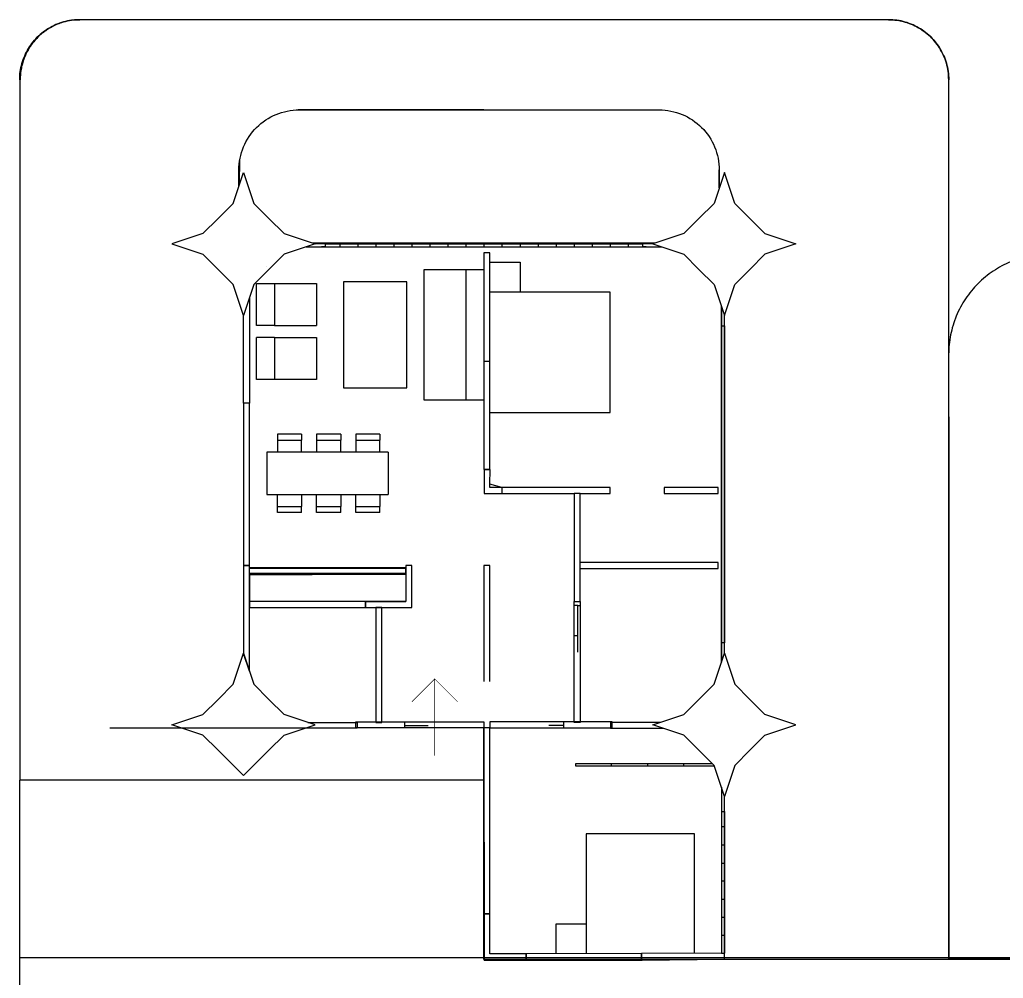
# Model space of a CAD drawing. Header units: millimetres. Extents: x -79796 to 428529, y -36333 to 94467.
# Drawn here: x 45274 to 61637, y 17789 to 33739 of the extents above; entities that cross this region are included whole.
import ezdxf

# ---------------------------------------------------------------- set-up
doc = ezdxf.new("R2010")
doc.units = ezdxf.units.MM
for name, color, linetype in [('Default', 7, 'Continuous'), ('Make2D$Visible$ClippingPlaneIntersections$Default', 7, 'Continuous'), ('Make2D$Visible$Curves$Default', 7, 'Continuous')]:
    doc.layers.add(name, color=color, linetype=linetype)
for name, color, linetype, true_color in [('floors', 3, 'Continuous', 0x00ff00), ('Make2D$Visible$ClippingPlaneIntersections$columns', 1, 'Continuous', 0xff0000), ('Make2D$Visible$ClippingPlaneIntersections$glasses', 4, 'Continuous', 0x00ffff), ('Make2D$Visible$Curves$balconies', 2, 'Continuous', 0xffff00), ('Make2D$Visible$Curves$columns', 1, 'Continuous', 0xff0000), ('Make2D$Visible$Curves$floors', 3, 'Continuous', 0x00ff00), ('Make2D$Visible$Curves$glasses', 4, 'Continuous', 0x00ffff), ('slabs', 5, 'Continuous', 0x0000ff)]:
    doc.layers.add(name, color=color, linetype=linetype, true_color=true_color)

# ---------------------------------------------------------------- blocks, each defined once
blk = doc.blocks.new('SLAB NEW 1-flat-1-flat-1')
blk.add_line((956794, -1499480), (956792, -1495617))
blk.add_lwpolyline([(963523, -1483835), (950035, -1483836)])
at = {"layer": 'Default'}
blk.add_lwpolyline([(963523, -1483835), (963558, -1483836), (963593, -1483838), (963628, -1483841), (963663, -1483845), (963697, -1483851), (963731, -1483857), (963765, -1483865), (963799, -1483874), (963832, -1483884), (963865, -1483896), (963898, -1483908), (963930, -1483922), (963962, -1483937), (963993, -1483952), (964023, -1483969), (964053, -1483987), (964083, -1484006), (964111, -1484026), (964139, -1484047), (964166, -1484069), (964193, -1484092), (964218, -1484116), (964243, -1484141), (964267, -1484166), (964289, -1484193), (964311, -1484220), (964332, -1484248), (964352, -1484276), (964371, -1484306), (964389, -1484335), (964406, -1484366), (964422, -1484397), (964437, -1484429), (964451, -1484461), (964463, -1484493), (964474, -1484526), (964485, -1484560), (964494, -1484594), (964502, -1484628), (964508, -1484662), (964514, -1484696), (964518, -1484731), (964521, -1484766), (964523, -1484801), (964523, -1484835)], dxfattribs=at)
at = {"layer": 'slabs'}
for points in [[(950069, -1483835), (950035, -1483836), (950001, -1483838), (949967, -1483841), (949933, -1483845), (949899, -1483850), (949866, -1483856), (949833, -1483864), (949800, -1483872), (949767, -1483882), (949734, -1483893), (949702, -1483905), (949671, -1483918), (949640, -1483932), (949609, -1483947), (949579, -1483964), (949550, -1483981), (949521, -1483999), (949493, -1484018), (949465, -1484038), (949438, -1484060), (949412, -1484082), (949387, -1484104), (949362, -1484128), (949338, -1484153), (949316, -1484178), (949294, -1484204), (949272, -1484231), (949252, -1484259), (949233, -1484287), (949215, -1484316), (949198, -1484345), (949181, -1484375), (949166, -1484406), (949152, -1484437), (949139, -1484468), (949127, -1484500), (949116, -1484533), (949106, -1484566), (949098, -1484599), (949090, -1484632), (949084, -1484665), (949079, -1484699), (949075, -1484733), (949072, -1484767), (949070, -1484801), (949069, -1484835)], [(949362, -1484128), (949362, -1484128)], [(949069, -1484835), (949070, -1496486)], [(964523, -1499467), (964523, -1484835)], [(956792, -1496486), (949070, -1496486)], [(956792, -1499467), (964523, -1499467)]]:
    blk.add_lwpolyline(points, dxfattribs=at)
blk = doc.blocks.new('3B4P NEW-flat-1-flat-1')
for p, q in [((952757, -1483836), (952757, -1483835)), ((960706, -1483836), (960706, -1483835)), ((956792, -1485336), (959706, -1485336)), ((952727, -1486571), (952732, -1486162)), ((960706, -1486635), (960706, -1486336)), ((956792, -1495617), (950570, -1495625)), ((953806, -1495625), (950570, -1495625)), ((952706, -1495625), (950570, -1495625)), ((950570, -1495625), (950570, -1495625)), ((961027, -1499471), (956794, -1499480))]:
    blk.add_line(p, q)
blk.add_lwpolyline([(952716, -1486604), (952716, -1486336, -0.414214), (953716, -1485336), (959706, -1485336, -0.414214), (960706, -1486336), (960706, -1486635)], format="xyb")
for points in [[(956792, -1485336), (953702, -1485336)], [(959642, -1487554), (953941, -1487554)]]:
    blk.add_lwpolyline(points)
at = {"linetype": 'Continuous', "const_width": 10}
for points in [[(955974, -1494803), (955595, -1495183)], [(955974, -1496083), (955974, -1494803), (956354, -1495183)]]:
    blk.add_lwpolyline(points, dxfattribs=at)
at = {"layer": 'floors'}
for points in [[(956793, -1497519), (956793, -1498665)], [(956793, -1497519), (956793, -1498665)], [(956793, -1497548), (956793, -1497548)]]:
    blk.add_lwpolyline(points, dxfattribs=at)
at = {"layer": 'Make2D$Visible$ClippingPlaneIntersections$columns'}
for p, q in [((952620, -1486892), (952792, -1486377)), ((952792, -1486377), (952963, -1486892)), ((960792, -1486377), (960620, -1486892)), ((960963, -1486892), (960792, -1486377)), ((952620, -1486892), (952369, -1487144)), ((952963, -1486892), (953215, -1487144)), ((960620, -1486892), (960369, -1487144)), ((960963, -1486892), (961215, -1487144)), ((952117, -1487395), (952369, -1487144)), ((953467, -1487395), (953215, -1487144)), ((960117, -1487395), (960369, -1487144)), ((961467, -1487395), (961215, -1487144)), ((952117, -1487395), (951602, -1487567)), ((953467, -1487395), (953982, -1487567)), ((960117, -1487395), (959602, -1487567)), ((961467, -1487395), (961982, -1487567)), ((951602, -1487567), (952117, -1487739)), ((953982, -1487567), (953467, -1487739)), ((959750, -1487616), (960117, -1487739)), ((961982, -1487567), (961467, -1487739)), ((952117, -1487739), (952369, -1487990)), ((953467, -1487739), (953215, -1487990)), ((960117, -1487739), (960369, -1487990)), ((961467, -1487739), (961215, -1487990)), ((952620, -1488242), (952369, -1487990)), ((952963, -1488242), (953215, -1487990)), ((960620, -1488242), (960369, -1487990)), ((960963, -1488242), (961215, -1487990)), ((952792, -1488757), (952620, -1488242)), ((952963, -1488242), (952792, -1488757)), ((960620, -1488242), (960792, -1488757)), ((960792, -1488757), (960963, -1488242)), ((952620, -1494892), (952792, -1494377)), ((952792, -1494377), (952963, -1494892)), ((960620, -1494892), (960792, -1494377)), ((960792, -1494377), (960963, -1494892)), ((952620, -1494892), (952369, -1495144)), ((952963, -1494892), (953215, -1495144)), ((960620, -1494892), (960369, -1495144)), ((960963, -1494892), (961215, -1495144)), ((952117, -1495395), (952369, -1495144)), ((953467, -1495395), (953215, -1495144)), ((960117, -1495395), (960369, -1495144)), ((961467, -1495395), (961215, -1495144)), ((951602, -1495567), (952117, -1495395)), ((953982, -1495567), (953467, -1495395)), ((959602, -1495567), (960117, -1495395)), ((961982, -1495567), (961467, -1495395)), ((952117, -1495739), (951602, -1495567)), ((953467, -1495739), (953982, -1495567)), ((960117, -1495739), (959602, -1495567)), ((961467, -1495739), (961982, -1495567)), ((952117, -1495739), (952369, -1495990)), ((953467, -1495739), (953215, -1495990)), ((960117, -1495739), (960369, -1495990)), ((961467, -1495739), (961215, -1495990)), ((952792, -1496413), (952369, -1495990)), ((953215, -1495990), (952792, -1496413)), ((960620, -1496242), (960369, -1495990)), ((960963, -1496242), (961215, -1495990)), ((960792, -1496757), (960620, -1496242)), ((960963, -1496242), (960792, -1496757))]:
    blk.add_line(p, q, dxfattribs=at)
at = {"layer": 'Make2D$Visible$ClippingPlaneIntersections$Default'}
for p, q in [((953832, -1487617), (954155, -1487617)), ((954092, -1487567), (953982, -1487567)), ((954155, -1487567), (954092, -1487567)), ((954155, -1487617), (954155, -1487567)), ((956792, -1487717), (956792, -1489517)), ((956892, -1487717), (956792, -1487717)), ((956892, -1489517), (956892, -1487717)), ((959602, -1487567), (959429, -1487567)), ((959429, -1487567), (959429, -1487616)), ((959429, -1487616), (959750, -1487616)), ((959602, -1487567), (959750, -1487616)), ((960742, -1488607), (960742, -1488930)), ((960792, -1488930), (960792, -1488757)), ((960742, -1488930), (960792, -1488930)), ((956792, -1489517), (956892, -1489517)), ((956792, -1489517), (956792, -1491318)), ((956892, -1491318), (956892, -1489517)), ((956792, -1491318), (956892, -1491318)), ((956893, -1491317), (956793, -1491318)), ((956793, -1491318), (956794, -1491717)), ((956892, -1491562), (956893, -1491317)), ((957089, -1491617), (956892, -1491562)), ((957089, -1491617), (957089, -1491717)), ((958889, -1491617), (957089, -1491617)), ((958889, -1491717), (958889, -1491617)), ((960691, -1491617), (959790, -1491617)), ((959790, -1491617), (959790, -1491717)), ((960691, -1491717), (960691, -1491617)), ((956794, -1491717), (957089, -1491717)), ((957089, -1491717), (958292, -1491717)), ((958292, -1491717), (958292, -1493517)), ((958392, -1491717), (958292, -1491717)), ((958392, -1491717), (958889, -1491717)), ((958392, -1493517), (958392, -1491717)), ((959790, -1491717), (960691, -1491717)), ((952791, -1492917), (952792, -1494378)), ((952892, -1492917), (952791, -1492917)), ((952892, -1494677), (952892, -1492917)), ((955492, -1492917), (955492, -1493517)), ((955592, -1492917), (955492, -1492917)), ((955592, -1493615), (955592, -1492917)), ((956792, -1492917), (956792, -1494848)), ((956892, -1492917), (956792, -1492917)), ((956892, -1494848), (956892, -1492917)), ((960690, -1492867), (958392, -1492867)), ((960690, -1492967), (960690, -1492867)), ((953412, -1493047), (952892, -1493047)), ((952892, -1493067), (953412, -1493067)), ((952892, -1493067), (952892, -1493517)), ((953932, -1493047), (953412, -1493047)), ((953412, -1493047), (953412, -1493067)), ((953412, -1493067), (953932, -1493067)), ((954452, -1493047), (953932, -1493047)), ((953932, -1493047), (953932, -1493067)), ((955492, -1493067), (953932, -1493067)), ((954972, -1493047), (954452, -1493047)), ((954452, -1493047), (954452, -1493067)), ((955492, -1493047), (954972, -1493047)), ((958392, -1492967), (960690, -1492967)), ((952892, -1493517), (952892, -1493617)), ((952892, -1493517), (952892, -1493517)), ((954823, -1493517), (952892, -1493517)), ((954823, -1493517), (954823, -1493617)), ((955492, -1493517), (954823, -1493517)), ((954823, -1493517), (955492, -1493517)), ((954823, -1493617), (954823, -1493517)), ((958292, -1495529), (958292, -1493517)), ((958292, -1493517), (958392, -1493517)), ((958392, -1493517), (958392, -1495529)), ((952892, -1493617), (954823, -1493617)), ((954823, -1493617), (955592, -1493615)), ((954992, -1493617), (954992, -1495529)), ((955092, -1493617), (954992, -1493617)), ((955092, -1495529), (955092, -1493617)), ((960792, -1494204), (960742, -1494204)), ((960742, -1494204), (960743, -1494525)), ((960792, -1494377), (960792, -1494204)), ((952892, -1494677), (952792, -1494378)), ((953863, -1495527), (954685, -1495529)), ((954661, -1495517), (956792, -1495517)), ((954661, -1495617), (954661, -1495517)), ((954685, -1495529), (954685, -1495625)), ((954992, -1495529), (955092, -1495529)), ((956792, -1495517), (956792, -1495617)), ((956892, -1495517), (956892, -1495617)), ((958923, -1495517), (956892, -1495517)), ((958392, -1495529), (958292, -1495529)), ((959721, -1495527), (958899, -1495529)), ((958899, -1495529), (958899, -1495625)), ((958923, -1495617), (958923, -1495517)), ((954685, -1495625), (953806, -1495625)), ((956792, -1495617), (954661, -1495617)), ((956792, -1495617), (956792, -1498711)), ((956792, -1495617), (956792, -1495617)), ((956892, -1495617), (956792, -1495617)), ((956892, -1495617), (958923, -1495617)), ((956892, -1498711), (956892, -1495617)), ((958899, -1495625), (959778, -1495625)), ((958316, -1496217), (958316, -1496247)), ((958916, -1496217), (958316, -1496217)), ((958916, -1496247), (958916, -1496217)), ((959516, -1496217), (958916, -1496217)), ((959516, -1496247), (959516, -1496217)), ((960116, -1496217), (959516, -1496217)), ((960116, -1496247), (960116, -1496217)), ((960596, -1496217), (960116, -1496217)), ((958316, -1496247), (958916, -1496247)), ((958916, -1496247), (959516, -1496247)), ((959516, -1496247), (960116, -1496247)), ((960116, -1496247), (960622, -1496247)), ((956892, -1498711), (956792, -1498711)), ((956792, -1498711), (956794, -1499480)), ((956792, -1498711), (956892, -1498711)), ((956892, -1499380), (956892, -1498711)), ((956794, -1499480), (957492, -1499480)), ((957492, -1499380), (956892, -1499380)), ((959415, -1499373), (957492, -1499380)), ((957492, -1499480), (957492, -1499380)), ((957492, -1499380), (957492, -1499480)), ((957492, -1499480), (959415, -1499473)), ((960792, -1499367), (959415, -1499373)), ((959415, -1499373), (959415, -1499473)), ((959415, -1499473), (959415, -1499373)), ((959415, -1499473), (960792, -1499467)), ((960792, -1499467), (960792, -1499367))]:
    blk.add_line(p, q, dxfattribs=at)
at = {"layer": 'Make2D$Visible$ClippingPlaneIntersections$glasses'}
for p, q in [((954155, -1487567), (954392, -1487567)), ((954155, -1487567), (954155, -1487567)), ((954155, -1487617), (954155, -1487617)), ((954155, -1487617), (954392, -1487617)), ((954392, -1487567), (954692, -1487567)), ((954392, -1487617), (954692, -1487617)), ((954692, -1487567), (954992, -1487567)), ((954692, -1487617), (954992, -1487617)), ((954992, -1487567), (955292, -1487567)), ((954992, -1487617), (955292, -1487617)), ((955292, -1487567), (955592, -1487567)), ((955292, -1487617), (955592, -1487617)), ((955592, -1487567), (955892, -1487567)), ((955592, -1487617), (955892, -1487617)), ((955892, -1487567), (956192, -1487567)), ((955892, -1487617), (956192, -1487617)), ((956192, -1487567), (956492, -1487567)), ((956192, -1487617), (956492, -1487617)), ((956492, -1487567), (956792, -1487567)), ((956492, -1487617), (956792, -1487617)), ((956792, -1487567), (957092, -1487566)), ((956792, -1487617), (957092, -1487616)), ((957092, -1487566), (957392, -1487566)), ((957092, -1487616), (957392, -1487616)), ((957392, -1487566), (957692, -1487566)), ((957392, -1487616), (957692, -1487616)), ((957692, -1487566), (957992, -1487566)), ((957692, -1487616), (957992, -1487616)), ((957992, -1487566), (958292, -1487566)), ((957992, -1487616), (958292, -1487616)), ((958292, -1487566), (958592, -1487566)), ((958292, -1487616), (958592, -1487616)), ((958592, -1487566), (958892, -1487566)), ((958592, -1487616), (958892, -1487616)), ((958892, -1487566), (959192, -1487566)), ((958892, -1487616), (959192, -1487616)), ((959192, -1487566), (959429, -1487566)), ((959192, -1487616), (959429, -1487616)), ((959429, -1487567), (959429, -1487566)), ((959429, -1487616), (959429, -1487616)), ((952892, -1488457), (952792, -1488756)), ((952892, -1488457), (952892, -1490217)), ((952791, -1490217), (952792, -1488756)), ((960742, -1488930), (960742, -1488930)), ((960742, -1488930), (960742, -1489167)), ((960792, -1488930), (960792, -1489167)), ((960792, -1488930), (960792, -1488930)), ((960742, -1489167), (960742, -1489467)), ((960792, -1489167), (960792, -1489467)), ((960742, -1489467), (960742, -1489767)), ((960792, -1489467), (960792, -1489767)), ((960742, -1489767), (960742, -1490067)), ((960792, -1489767), (960792, -1490067)), ((960742, -1490067), (960742, -1490367)), ((960792, -1490067), (960792, -1490367)), ((952892, -1490217), (952791, -1490217)), ((952892, -1490217), (952791, -1490217)), ((952791, -1490217), (952791, -1492917)), ((952892, -1492917), (952892, -1490217)), ((960742, -1490367), (960742, -1490667)), ((960792, -1490367), (960792, -1490667)), ((960742, -1490667), (960742, -1490967)), ((960792, -1490667), (960792, -1490967)), ((960742, -1490967), (960742, -1491267)), ((960792, -1490967), (960792, -1491267)), ((960742, -1491267), (960742, -1491567)), ((960792, -1491267), (960792, -1491567)), ((960742, -1491567), (960742, -1491867)), ((960792, -1491567), (960792, -1491867)), ((960742, -1491867), (960742, -1492167)), ((960792, -1491867), (960792, -1492167)), ((960742, -1492167), (960742, -1492467)), ((960792, -1492167), (960792, -1492467)), ((960742, -1492467), (960742, -1492767)), ((960792, -1492467), (960792, -1492767)), ((960742, -1492767), (960742, -1493067)), ((960792, -1492767), (960792, -1493067)), ((952792, -1492917), (952892, -1492917)), ((960742, -1493067), (960742, -1493367)), ((960792, -1493067), (960792, -1493367)), ((960742, -1493367), (960742, -1493667)), ((960792, -1493367), (960792, -1493667)), ((960742, -1493667), (960742, -1493967)), ((960792, -1493667), (960792, -1493967)), ((960742, -1493967), (960742, -1494204)), ((960792, -1493967), (960792, -1494204)), ((960742, -1494204), (960742, -1494204)), ((960792, -1494204), (960792, -1494204)), ((960742, -1496607), (960742, -1497010)), ((960792, -1497010), (960792, -1496757)), ((960742, -1497010), (960742, -1497267)), ((960742, -1497010), (960792, -1497010)), ((960792, -1497010), (960792, -1497267)), ((960742, -1497267), (960742, -1497567)), ((960792, -1497267), (960792, -1497567)), ((960742, -1497567), (960742, -1497867)), ((960792, -1497567), (960792, -1497867)), ((960742, -1497867), (960742, -1498167)), ((960792, -1497867), (960792, -1498167)), ((960742, -1498167), (960742, -1498467)), ((960792, -1498167), (960792, -1498467)), ((960742, -1498467), (960742, -1498779)), ((960792, -1498467), (960792, -1498779)), ((960742, -1498779), (960742, -1499067)), ((960792, -1498779), (960792, -1499067)), ((960742, -1499067), (960742, -1499367)), ((960792, -1499067), (960792, -1499367)), ((960742, -1499367), (960792, -1499367))]:
    blk.add_line(p, q, dxfattribs=at)
at = {"layer": 'Make2D$Visible$Curves$balconies'}
for p, q in [((956792, -1487567), (956440, -1487567)), ((957143, -1487567), (956792, -1487567)), ((960792, -1499401), (960792, -1499016)), ((960792, -1499467), (960792, -1499467))]:
    blk.add_line(p, q, dxfattribs=at)
at = {"layer": 'Make2D$Visible$Curves$columns'}
blk.add_line((953172, -1487947), (953172, -1487947), dxfattribs=at)
at = {"layer": 'Make2D$Visible$Curves$Default'}
for p, q in [((956892, -1487869), (957392, -1487869)), ((956892, -1488369), (956892, -1487869)), ((957392, -1487869), (957392, -1488369)), ((955792, -1487999), (955792, -1488799)), ((956492, -1487999), (955792, -1487999)), ((956492, -1487999), (956492, -1488799)), ((956792, -1487999), (956492, -1487999)), ((954455, -1488199), (954455, -1488799)), ((955511, -1488199), (954455, -1488199)), ((955511, -1489959), (955511, -1488199)), ((953008, -1488924), (953008, -1488224)), ((953008, -1488224), (953308, -1488224)), ((953308, -1488224), (954008, -1488224)), ((953308, -1488224), (953308, -1488924)), ((954008, -1488224), (954008, -1488924)), ((957392, -1488369), (956892, -1488369)), ((956892, -1490369), (956892, -1488369)), ((958892, -1488369), (957392, -1488369)), ((958892, -1490369), (958892, -1488369)), ((954455, -1488799), (954455, -1489959)), ((955792, -1488799), (955792, -1490159)), ((956492, -1488799), (956492, -1490159)), ((953232, -1488924), (953008, -1488924)), ((953308, -1488924), (953232, -1488924)), ((953308, -1488924), (954008, -1488924)), ((960742, -1494204), (960742, -1488930)), ((953232, -1489124), (953008, -1489124)), ((953008, -1489824), (953008, -1489124)), ((953308, -1489124), (953232, -1489124)), ((953308, -1489124), (954008, -1489124)), ((953308, -1489124), (953308, -1489824)), ((954008, -1489124), (954008, -1489824)), ((953308, -1489824), (953008, -1489824)), ((954008, -1489824), (953308, -1489824)), ((954455, -1489959), (955511, -1489959)), ((955792, -1490159), (956492, -1490159)), ((956492, -1490159), (956792, -1490159)), ((956892, -1490369), (958892, -1490369)), ((953359, -1490733), (953359, -1490833)), ((953759, -1490733), (953359, -1490733)), ((953759, -1490733), (953759, -1490833)), ((954009, -1490733), (954009, -1490833)), ((954409, -1490733), (954009, -1490733)), ((954409, -1490733), (954409, -1490833)), ((954659, -1490733), (954659, -1490833)), ((955059, -1490733), (954659, -1490733)), ((955059, -1490733), (955059, -1490833)), ((953359, -1490833), (953759, -1490833)), ((953359, -1490833), (953359, -1491033)), ((953759, -1491033), (953759, -1490833)), ((954009, -1490833), (954409, -1490833)), ((954009, -1490833), (954009, -1491033)), ((954409, -1491033), (954409, -1490833)), ((954659, -1490833), (955059, -1490833)), ((954659, -1490833), (954659, -1491033)), ((955059, -1491033), (955059, -1490833)), ((955200, -1491033), (953183, -1491033)), ((953183, -1491033), (953183, -1491733)), ((955200, -1491033), (955200, -1491733)), ((956892, -1491562), (956893, -1491317)), ((956892, -1491617), (956892, -1491562)), ((957089, -1491617), (956892, -1491617)), ((953183, -1491733), (955200, -1491733)), ((953359, -1491933), (953359, -1491733)), ((953759, -1491733), (953759, -1491933)), ((954009, -1491933), (954009, -1491733)), ((954409, -1491733), (954409, -1491933)), ((954659, -1491933), (954659, -1491733)), ((955059, -1491733), (955059, -1491933)), ((953359, -1492033), (953359, -1491933)), ((953359, -1491933), (953759, -1491933)), ((953759, -1492033), (953759, -1491933)), ((954009, -1492033), (954009, -1491933)), ((954009, -1491933), (954409, -1491933)), ((954409, -1492033), (954409, -1491933)), ((954659, -1492033), (954659, -1491933)), ((954659, -1491933), (955059, -1491933)), ((955059, -1492033), (955059, -1491933)), ((953759, -1492033), (953359, -1492033)), ((954409, -1492033), (954009, -1492033)), ((955059, -1492033), (954659, -1492033)), ((952892, -1492947), (953412, -1492947)), ((953412, -1492947), (953932, -1492947)), ((953412, -1492967), (953412, -1492947)), ((953932, -1492947), (954452, -1492947)), ((953932, -1492967), (953932, -1492947)), ((954452, -1492947), (954972, -1492947)), ((954452, -1492967), (954452, -1492947)), ((954972, -1492947), (955492, -1492947)), ((953412, -1492967), (952892, -1492967)), ((953932, -1492967), (953412, -1492967)), ((955492, -1492967), (953932, -1492967)), ((955492, -1492967), (955492, -1492967)), ((955492, -1493067), (955492, -1492967)), ((952892, -1493517), (952892, -1493617)), ((952892, -1493517), (952892, -1493517)), ((958354, -1493584), (958292, -1493584)), ((958354, -1493584), (958392, -1493584)), ((958354, -1494084), (958354, -1493584)), ((952892, -1493617), (952892, -1493617)), ((958354, -1494084), (958292, -1494084)), ((958354, -1494361), (958354, -1494084)), ((952892, -1494677), (952892, -1494677)), ((955470, -1495517), (955470, -1495580)), ((958113, -1495517), (958113, -1495580)), ((955470, -1495580), (955864, -1495580)), ((955470, -1495580), (955470, -1495617)), ((958113, -1495580), (957870, -1495580)), ((958113, -1495580), (958113, -1495617)), ((958494, -1497380), (958494, -1499376)), ((960294, -1497380), (958494, -1497380)), ((960294, -1499369), (960294, -1497380)), ((956792, -1498711), (956892, -1498711)), ((956792, -1498711), (956792, -1498711)), ((956892, -1498711), (956892, -1498711)), ((957994, -1498880), (958494, -1498880)), ((957994, -1499378), (957994, -1498880)), ((957492, -1499480), (959423, -1499480)), ((959415, -1499373), (959415, -1499373)), ((959415, -1499380), (959415, -1499380)), ((959423, -1499480), (959415, -1499473)), ((959423, -1499480), (960792, -1499467)), ((960792, -1499367), (960792, -1499367))]:
    blk.add_line(p, q, dxfattribs=at)
at = {"layer": 'Make2D$Visible$Curves$floors'}
for p, q in [((959429, -1487567), (954155, -1487567)), ((960792, -1494204), (960792, -1488930)), ((952792, -1494007), (952791, -1494379)), ((960792, -1499401), (960792, -1496756)), ((956793, -1498711), (956793, -1498711)), ((959415, -1499471), (959415, -1499471)), ((960792, -1499467), (960792, -1499467))]:
    blk.add_line(p, q, dxfattribs=at)
at = {"layer": 'Make2D$Visible$Curves$glasses'}
for p, q in [((954155, -1487567), (954092, -1487567)), ((954092, -1487567), (954092, -1487567)), ((954155, -1487617), (954092, -1487617)), ((954092, -1487617), (954092, -1487617)), ((954392, -1487567), (954392, -1487617)), ((954692, -1487567), (954692, -1487617)), ((954992, -1487567), (954992, -1487617)), ((955292, -1487567), (955292, -1487617)), ((955592, -1487567), (955592, -1487617)), ((955892, -1487567), (955892, -1487617)), ((956192, -1487567), (956192, -1487617)), ((956492, -1487567), (956492, -1487617)), ((956792, -1487567), (956792, -1487617)), ((957092, -1487566), (957092, -1487616)), ((957392, -1487566), (957392, -1487616)), ((957692, -1487566), (957692, -1487616)), ((957992, -1487566), (957992, -1487616)), ((958292, -1487566), (958292, -1487616)), ((958592, -1487566), (958592, -1487616)), ((958892, -1487566), (958892, -1487616)), ((959192, -1487566), (959192, -1487616)), ((959492, -1487566), (959429, -1487566)), ((959492, -1487616), (959429, -1487616)), ((959492, -1487567), (959492, -1487566)), ((959492, -1487616), (959492, -1487616)), ((960742, -1488867), (960742, -1488607)), ((960742, -1488930), (960742, -1488867)), ((960742, -1488867), (960742, -1488867)), ((960792, -1488867), (960792, -1488756)), ((960792, -1488930), (960792, -1488867)), ((960792, -1488867), (960792, -1488867)), ((960742, -1494267), (960742, -1494204)), ((960742, -1494525), (960742, -1494267)), ((960742, -1494267), (960742, -1494267)), ((960792, -1494267), (960792, -1494204)), ((960792, -1494379), (960792, -1494267)), ((960792, -1494267), (960792, -1494267)), ((960792, -1497267), (960742, -1497267)), ((960792, -1497567), (960742, -1497567)), ((960742, -1497867), (960792, -1497867)), ((960792, -1498167), (960742, -1498167)), ((960742, -1498467), (960792, -1498467)), ((960742, -1498767), (960792, -1498767)), ((960742, -1499067), (960792, -1499067))]:
    blk.add_line(p, q, dxfattribs=at)
at = {"layer": 'slabs'}
for points in [[(956792, -1496486), (956794, -1499480)], [(956792, -1499467), (956792, -1496486)], [(956792, -1499467), (956792, -1496486)]]:
    blk.add_lwpolyline(points, dxfattribs=at)
blk = doc.blocks.new('NEW SLAB3-flat-1-flat-1')
at = {"layer": 'slabs'}
for points in [[(1514737, 960272), (1512675, 960272)], [(1514737, 960272), (1513706, 960272)], [(1517247, 960272), (1514737, 960272)], [(1519887, 960272), (1517247, 960272)], [(1519887, 960272), (1526537, 960272)], [(1526537, 960272), (1526537, 948541)], [(1511005, 958603), (1511006, 956541)], [(1511006, 956541), (1511006, 954541)], [(1511006, 956541), (1511006, 955541)], [(1511006, 954541), (1511006, 952541)], [(1511006, 952541), (1511006, 948541)], [(1526537, 948541), (1511006, 948541)], [(1511006, 948541), (1517312, 948541)]]:
    blk.add_lwpolyline(points, dxfattribs=at)
blk.add_polyline3d([(1512675, 960273, 0), (1512634, 960272, 0), (1512593, 960270, 0), (1512552, 960268, 0), (1512511, 960264, 0), (1512471, 960260, 0), (1512430, 960254, 0), (1512390, 960248, 0), (1512349, 960240, 0), (1512309, 960232, 0), (1512270, 960222, 0), (1512230, 960212, 0), (1512191, 960200, 0), (1512152, 960188, 0), (1512113, 960175, 0), (1512074, 960160, 0), (1512036, 960145, 0), (1511998, 960129, 0), (1511961, 960112, 0), (1511924, 960094, 0), (1511888, 960075, 0), (1511852, 960055, 0), (1511817, 960035, 0), (1511782, 960013, 0), (1511748, 959991, 0), (1511714, 959968, 0), (1511681, 959944, 0), (1511648, 959919, 0), (1511616, 959893, 0), (1511585, 959867, 0), (1511554, 959840, 0), (1511524, 959812, 0), (1511495, 959783, 0), (1511466, 959754, 0), (1511438, 959724, 0), (1511411, 959693, 0), (1511384, 959662, 0), (1511359, 959630, 0), (1511334, 959597, 0), (1511310, 959564, 0), (1511287, 959531, 0), (1511265, 959496, 0), (1511243, 959461, 0), (1511223, 959426, 0), (1511203, 959390, 0), (1511184, 959354, 0), (1511166, 959317, 0), (1511149, 959279, 0), (1511133, 959242, 0), (1511118, 959204, 0), (1511103, 959165, 0), (1511090, 959127, 0), (1511078, 959088, 0), (1511066, 959048, 0), (1511056, 959009, 0), (1511046, 958969, 0), (1511038, 958929, 0), (1511030, 958889, 0), (1511024, 958848, 0), (1511018, 958808, 0), (1511014, 958767, 0), (1511010, 958726, 0), (1511008, 958685, 0), (1511006, 958644, 0), (1511005, 958603, 0)], dxfattribs=at)

msp = doc.modelspace()

# ---------------------------------------------------------------- linework, layer by layer
for p, q in [((45274, 18128), (45274, 21088)), ((73008, 18128), (45274, 18128)), ((45274, 16623), (45274, 18128))]:
    msp.add_line(p, q)
at = {"layer": 'slabs'}
for points in [[(45274, 32739), (45275, 32773), (45276, 32807), (45279, 32841), (45283, 32875), (45288, 32909), (45295, 32942), (45302, 32976), (45311, 33009), (45321, 33041), (45332, 33074), (45344, 33106), (45357, 33137), (45371, 33168), (45386, 33199), (45402, 33229), (45420, 33258), (45438, 33287), (45457, 33316), (45477, 33343), (45498, 33370), (45520, 33396), (45543, 33421), (45567, 33446), (45591, 33470), (45617, 33493), (45643, 33515), (45670, 33536), (45697, 33556), (45725, 33575), (45754, 33593), (45784, 33611), (45814, 33627), (45844, 33642), (45876, 33656), (45907, 33669), (45939, 33681), (45971, 33692), (46004, 33702), (46037, 33710), (46070, 33718), (46104, 33724), (46138, 33730), (46172, 33734), (46206, 33737), (46240, 33738), (46274, 33739)], [(45274, 32739), (45275, 32773), (45276, 32807), (45279, 32841), (45283, 32875), (45288, 32909), (45295, 32942), (45302, 32976), (45311, 33009), (45321, 33041), (45332, 33074), (45344, 33106), (45357, 33137), (45371, 33168), (45386, 33199), (45402, 33229), (45420, 33258), (45438, 33287), (45457, 33316), (45477, 33343), (45498, 33370), (45520, 33396), (45543, 33421), (45567, 33446), (45591, 33470), (45617, 33493), (45643, 33515), (45670, 33536), (45697, 33556), (45725, 33575), (45754, 33593), (45784, 33611), (45814, 33627), (45844, 33642), (45876, 33656), (45907, 33669), (45939, 33681), (45971, 33692), (46004, 33702), (46037, 33710), (46070, 33718), (46104, 33724), (46138, 33730), (46172, 33734), (46206, 33737), (46240, 33738), (46274, 33739)], [(59728, 33739), (46274, 33739)], [(59728, 33739), (59763, 33738), (59798, 33736), (59833, 33733), (59867, 33729), (59902, 33724), (59936, 33717), (59970, 33709), (60004, 33700), (60037, 33690), (60070, 33678), (60103, 33666), (60135, 33652), (60166, 33638), (60198, 33622), (60228, 33605), (60258, 33587), (60287, 33568), (60316, 33548), (60344, 33527), (60371, 33505), (60397, 33482), (60423, 33458), (60447, 33433), (60471, 33408), (60494, 33382), (60516, 33354), (60537, 33327), (60557, 33298), (60576, 33269), (60594, 33239), (60611, 33208), (60627, 33177), (60642, 33145), (60655, 33113), (60668, 33081), (60679, 33048), (60689, 33014), (60698, 32981), (60706, 32947), (60713, 32912), (60718, 32878), (60723, 32843), (60726, 32809), (60727, 32774), (60728, 32739)], [(59728, 33739), (59763, 33738), (59798, 33736), (59833, 33733), (59867, 33729), (59902, 33724), (59936, 33717), (59970, 33709), (60004, 33700), (60037, 33690), (60070, 33678), (60103, 33666), (60135, 33652), (60166, 33638), (60198, 33622), (60228, 33605), (60258, 33587), (60287, 33568), (60316, 33548), (60344, 33527), (60371, 33505), (60397, 33482), (60423, 33458), (60447, 33433), (60471, 33408), (60494, 33382), (60516, 33354), (60537, 33327), (60557, 33298), (60576, 33269), (60594, 33239), (60611, 33208), (60627, 33177), (60642, 33145), (60655, 33113), (60668, 33081), (60679, 33048), (60689, 33014), (60698, 32981), (60706, 32947), (60713, 32912), (60718, 32878), (60723, 32843), (60726, 32809), (60727, 32774), (60728, 32739)], [(60728, 32739), (60727, 32774), (60726, 32809), (60723, 32843), (60718, 32878), (60713, 32912), (60706, 32947), (60698, 32981), (60689, 33014), (60679, 33048), (60668, 33081), (60655, 33113), (60642, 33145), (60627, 33177), (60611, 33208), (60594, 33239), (60576, 33269), (60557, 33298), (60537, 33327), (60516, 33354), (60494, 33382), (60471, 33408), (60447, 33433), (60423, 33458), (60397, 33482), (60371, 33505), (60344, 33527), (60316, 33548), (60287, 33568), (60258, 33587), (60228, 33605), (60198, 33622), (60166, 33638), (60135, 33652), (60103, 33666), (60070, 33678), (60037, 33690), (60004, 33700), (59970, 33709), (59936, 33717), (59902, 33724), (59867, 33729), (59833, 33733), (59798, 33736), (59763, 33738), (59728, 33739)]]:
    msp.add_lwpolyline(points, dxfattribs=at)
for points in [[(46283, 33739, 0), (46258, 33739, 0), (46234, 33738, 0), (46209, 33736, 0), (46185, 33734, 0), (46160, 33731, 0), (46136, 33728, 0), (46112, 33724, 0), (46088, 33719, 0), (46064, 33714, 0), (46040, 33709, 0), (46016, 33702, 0), (45993, 33696, 0), (45969, 33688, 0), (45946, 33680, 0), (45923, 33672, 0), (45900, 33663, 0), (45878, 33653, 0), (45855, 33643, 0), (45833, 33632, 0), (45812, 33621, 0), (45790, 33609, 0), (45769, 33596, 0), (45748, 33584, 0), (45727, 33570, 0), (45707, 33556, 0), (45687, 33542, 0), (45668, 33527, 0), (45649, 33512, 0), (45630, 33496, 0), (45612, 33480, 0), (45594, 33463, 0), (45576, 33446, 0), (45559, 33428, 0), (45542, 33410, 0), (45526, 33392, 0), (45510, 33373, 0), (45495, 33354, 0), (45480, 33334, 0), (45466, 33315, 0), (45452, 33294, 0), (45438, 33274, 0), (45425, 33253, 0), (45413, 33232, 0), (45401, 33210, 0), (45390, 33188, 0), (45379, 33166, 0), (45369, 33144, 0), (45359, 33121, 0), (45350, 33099, 0), (45341, 33076, 0), (45334, 33052, 0), (45326, 33029, 0), (45319, 33006, 0), (45313, 32982, 0), (45307, 32958, 0), (45302, 32934, 0), (45298, 32910, 0), (45294, 32886, 0), (45290, 32861, 0), (45288, 32837, 0), (45286, 32812, 0), (45284, 32788, 0), (45283, 32763, 0), (45283, 32739, 0)], [(59728, 33739, 0), (59753, 33739, 0), (59777, 33738, 0), (59802, 33736, 0), (59826, 33734, 0), (59851, 33731, 0), (59875, 33728, 0), (59899, 33724, 0), (59923, 33720, 0), (59947, 33714, 0), (59971, 33709, 0), (59995, 33703, 0), (60018, 33696, 0), (60042, 33688, 0), (60065, 33680, 0), (60088, 33672, 0), (60111, 33663, 0), (60133, 33653, 0), (60156, 33643, 0), (60178, 33632, 0), (60200, 33621, 0), (60221, 33609, 0), (60242, 33596, 0), (60263, 33584, 0), (60284, 33570, 0), (60304, 33556, 0), (60324, 33542, 0), (60343, 33527, 0), (60362, 33512, 0), (60381, 33496, 0), (60400, 33480, 0), (60418, 33463, 0), (60435, 33446, 0), (60452, 33428, 0), (60469, 33410, 0), (60485, 33392, 0), (60501, 33373, 0), (60516, 33354, 0), (60531, 33334, 0), (60546, 33315, 0), (60559, 33294, 0), (60573, 33274, 0), (60586, 33253, 0), (60598, 33232, 0), (60610, 33210, 0), (60621, 33188, 0), (60632, 33166, 0), (60642, 33144, 0), (60652, 33121, 0), (60661, 33099, 0), (60670, 33076, 0), (60678, 33052, 0), (60685, 33029, 0), (60692, 33006, 0), (60698, 32982, 0), (60704, 32958, 0), (60709, 32934, 0), (60713, 32910, 0), (60717, 32886, 0), (60721, 32861, 0), (60723, 32837, 0), (60725, 32812, 0), (60727, 32788, 0), (60728, 32763, 0), (60728, 32739, 0)]]:
    msp.add_polyline3d(points, dxfattribs=at)

# ---------------------------------------------------------------- block references
for name, p in [('SLAB NEW 1-flat-1-flat-1', (-903795, 1517574)), ('3B4P NEW-flat-1-flat-1', (-903795, 1517574)), ('NEW SLAB3-flat-1-flat-1', (-1450278, -930434))]:
    msp.add_blockref(name, p)

doc.saveas('drawing.dxf')
